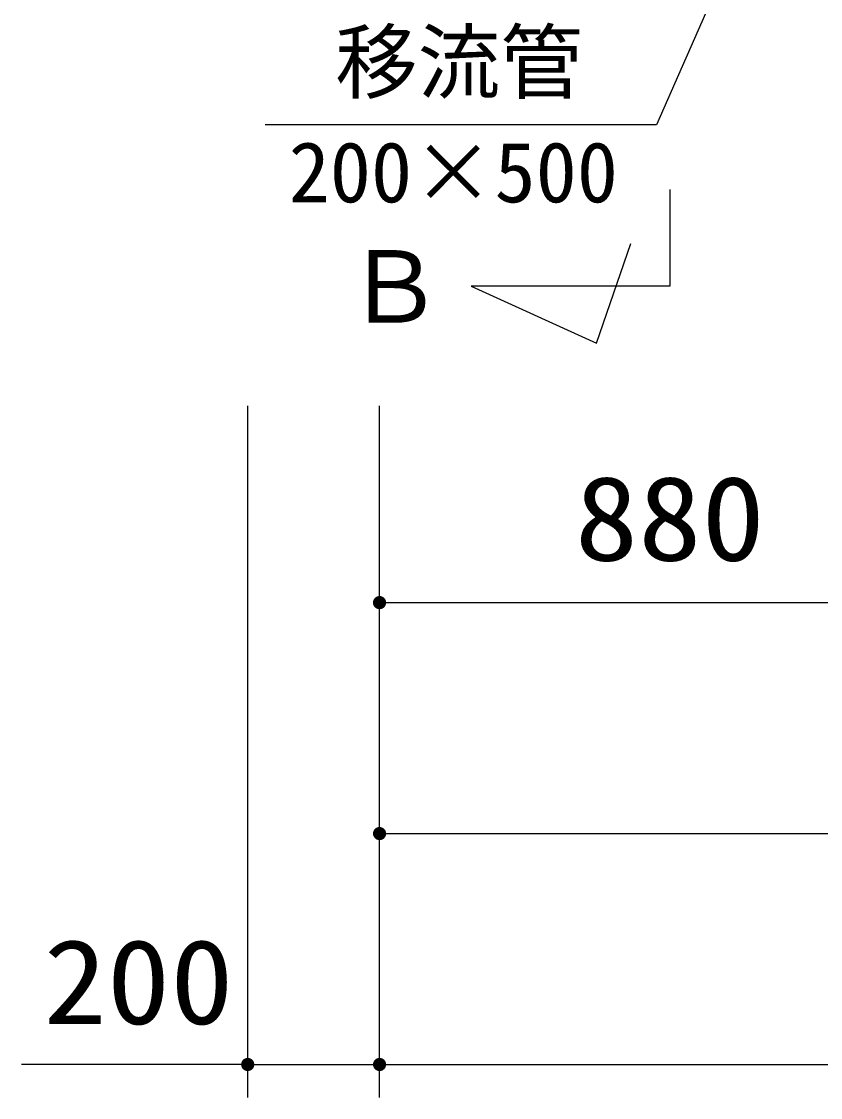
# Model space of a CAD drawing. Units: millimetres, scale not verified. Extents: x -14850 to 14850, y -10500 to 10500.
# Drawn here: x -10905 to -9693, y -1446 to 184 of the extents above; entities that cross this region are included whole.
import ezdxf
from ezdxf.enums import TextEntityAlignment as Align

# ---------------------------------------------------------------- set-up
doc = ezdxf.new("R2010")
doc.units = ezdxf.units.MM
doc.header["$LTSCALE"] = 50
for name, color, linetype, lineweight in [('0-0_機器', 3, 'Continuous', 25), ('0-1_空気管', 3, 'Continuous', 25), ('0-5_製作', 5, 'Continuous', 25)]:
    doc.layers.add(name, color=color, linetype=linetype, lineweight=lineweight)
doc.styles.add('ＭＳ ゴシック', font='')
doc.styles.get('ＭＳ ゴシック').set_extended_font_data('MS Gothic')

msp = doc.modelspace()

# ---------------------------------------------------------------- linework, layer by layer
at = {"layer": '0-0_機器'}
for p, q in [((-9921.44, -70.39), (-9921.44, -216.76)), ((-9921.44, -216.76), (-10222.93, -216.76))]:
    msp.add_line(p, q, dxfattribs=at)
msp.add_lwpolyline([(-10222.93, -216.76), (-10032.61, -303.27), (-9980.7, -151.87)], dxfattribs=at)
at = {"layer": '0-1_空気管'}
msp.add_lwpolyline([(-9560.9, 892.49), (-9941.84, 27.66), (-10535.36, 27.66)], dxfattribs=at)
at = {"layer": '0-5_製作', "color": 2}
for p, q in [((-10561.73, -1446.42), (-10561.73, -397.99)), ((-10361.73, -1096.42), (-10361.73, -397.99)), ((-10361.73, -696.42), (-9481.73, -696.42)), ((-10361.73, -1046.42), (-7761.73, -1046.42)), ((-10361.73, -1446.42), (-10361.73, -1046.42)), ((-10561.73, -1396.42), (-10904.84, -1396.42)), ((-10561.73, -1396.42), (-10361.73, -1396.42)), ((-10361.73, -1396.42), (-7111.73, -1396.42))]:
    msp.add_line(p, q, dxfattribs=at)
at = {"layer": '0-5_製作'}
for points in [[(-10371.71, -695.79), (-10361.73, -696.42), (-10371.73, -696.42)], [(-10371.73, -696.42), (-10371.42, -698.91), (-10371.65, -697.68)], [(-10361.73, -696.42), (-10371.42, -698.91), (-10371.73, -696.42)], [(-10371.55, -694.55), (-10361.73, -696.42), (-10371.71, -695.79)], [(-10371.24, -693.33), (-10361.73, -696.42), (-10371.55, -694.55)], [(-10361.73, -696.42), (-10371.03, -700.1), (-10371.42, -698.91)], [(-10370.78, -692.16), (-10361.73, -696.42), (-10371.24, -693.33)], [(-10361.73, -696.42), (-10370.49, -701.24), (-10371.03, -700.1)], [(-10370.17, -691.06), (-10361.73, -696.42), (-10370.78, -692.16)], [(-10361.73, -696.42), (-10369.82, -702.3), (-10370.49, -701.24)], [(-10369.43, -690.05), (-10361.73, -696.42), (-10370.17, -691.06)], [(-10361.73, -696.42), (-10369.02, -703.27), (-10369.82, -702.3)], [(-10368.58, -689.13), (-10361.73, -696.42), (-10369.43, -690.05)], [(-10361.73, -696.42), (-10368.1, -704.13), (-10369.02, -703.27)], [(-10367.61, -688.33), (-10361.73, -696.42), (-10368.58, -689.13)], [(-10361.73, -696.42), (-10367.09, -704.87), (-10368.1, -704.13)], [(-10366.55, -687.66), (-10361.73, -696.42), (-10367.61, -688.33)], [(-10361.73, -696.42), (-10365.99, -705.47), (-10367.09, -704.87)], [(-10365.41, -687.12), (-10361.73, -696.42), (-10366.55, -687.66)], [(-10361.73, -696.42), (-10364.82, -705.93), (-10365.99, -705.47)], [(-10364.22, -686.74), (-10361.73, -696.42), (-10365.41, -687.12)], [(-10361.73, -696.42), (-10363.6, -706.24), (-10364.82, -705.93)], [(-10362.98, -686.5), (-10361.73, -696.42), (-10364.22, -686.74)], [(-10361.73, -696.42), (-10362.36, -706.4), (-10363.6, -706.24)], [(-10361.73, -686.42), (-10361.73, -696.42), (-10362.98, -686.5)], [(-10361.73, -696.42), (-10361.73, -706.42), (-10362.36, -706.4)], [(-10361.73, -686.42), (-10351.73, -696.42), (-10361.73, -696.42)], [(-10361.1, -686.44), (-10351.73, -696.42), (-10361.73, -686.42)], [(-10361.73, -696.42), (-10360.48, -706.34), (-10361.73, -706.42)], [(-10351.73, -696.42), (-10360.48, -706.34), (-10361.73, -696.42)], [(-10359.86, -686.6), (-10351.73, -696.42), (-10361.1, -686.44)], [(-10351.73, -696.42), (-10359.24, -706.11), (-10360.48, -706.34)], [(-10358.64, -686.91), (-10351.73, -696.42), (-10359.86, -686.6)], [(-10351.73, -696.42), (-10358.05, -705.72), (-10359.24, -706.11)], [(-10357.47, -687.37), (-10351.73, -696.42), (-10358.64, -686.91)], [(-10351.73, -696.42), (-10356.91, -705.19), (-10358.05, -705.72)], [(-10356.37, -687.98), (-10351.73, -696.42), (-10357.47, -687.37)], [(-10351.73, -696.42), (-10355.85, -704.51), (-10356.91, -705.19)], [(-10355.36, -688.72), (-10351.73, -696.42), (-10356.37, -687.98)], [(-10351.73, -696.42), (-10354.88, -703.71), (-10355.85, -704.51)], [(-10354.44, -689.58), (-10351.73, -696.42), (-10355.36, -688.72)], [(-10351.73, -696.42), (-10354.02, -702.8), (-10354.88, -703.71)], [(-10353.64, -690.54), (-10351.73, -696.42), (-10354.44, -689.58)], [(-10351.73, -696.42), (-10353.29, -701.78), (-10354.02, -702.8)], [(-10352.97, -691.6), (-10351.73, -696.42), (-10353.64, -690.54)], [(-10351.73, -696.42), (-10352.68, -700.68), (-10353.29, -701.78)], [(-10352.43, -692.74), (-10351.73, -696.42), (-10352.97, -691.6)], [(-10351.73, -696.42), (-10352.22, -699.51), (-10352.68, -700.68)], [(-10352.04, -693.94), (-10351.73, -696.42), (-10352.43, -692.74)], [(-10351.73, -696.42), (-10351.91, -698.3), (-10352.22, -699.51)], [(-10351.81, -695.17), (-10351.73, -696.42), (-10352.04, -693.94)], [(-10351.73, -696.42), (-10351.75, -697.05), (-10351.91, -698.3)], [(-10371.24, -1043.33), (-10361.73, -1046.42), (-10371.55, -1044.55)], [(-10370.78, -1042.16), (-10361.73, -1046.42), (-10371.24, -1043.33)], [(-10370.17, -1041.06), (-10361.73, -1046.42), (-10370.78, -1042.16)], [(-10369.43, -1040.05), (-10361.73, -1046.42), (-10370.17, -1041.06)], [(-10368.58, -1039.13), (-10361.73, -1046.42), (-10369.43, -1040.05)], [(-10367.61, -1038.33), (-10361.73, -1046.42), (-10368.58, -1039.13)], [(-10366.55, -1037.66), (-10361.73, -1046.42), (-10367.61, -1038.33)], [(-10365.41, -1037.12), (-10361.73, -1046.42), (-10366.55, -1037.66)], [(-10364.22, -1036.74), (-10361.73, -1046.42), (-10365.41, -1037.12)], [(-10362.98, -1036.5), (-10361.73, -1046.42), (-10364.22, -1036.74)], [(-10361.73, -1036.42), (-10361.73, -1046.42), (-10362.98, -1036.5)], [(-10361.73, -1036.42), (-10351.73, -1046.42), (-10361.73, -1046.42)], [(-10361.1, -1036.44), (-10351.73, -1046.42), (-10361.73, -1036.42)], [(-10359.86, -1036.6), (-10351.73, -1046.42), (-10361.1, -1036.44)], [(-10358.64, -1036.91), (-10351.73, -1046.42), (-10359.86, -1036.6)], [(-10357.47, -1037.37), (-10351.73, -1046.42), (-10358.64, -1036.91)], [(-10356.37, -1037.98), (-10351.73, -1046.42), (-10357.47, -1037.37)], [(-10355.36, -1038.72), (-10351.73, -1046.42), (-10356.37, -1037.98)], [(-10354.44, -1039.58), (-10351.73, -1046.42), (-10355.36, -1038.72)], [(-10353.64, -1040.54), (-10351.73, -1046.42), (-10354.44, -1039.58)], [(-10352.97, -1041.6), (-10351.73, -1046.42), (-10353.64, -1040.54)], [(-10352.43, -1042.74), (-10351.73, -1046.42), (-10352.97, -1041.6)], [(-10352.04, -1043.94), (-10351.73, -1046.42), (-10352.43, -1042.74)], [(-10371.71, -1045.79), (-10361.73, -1046.42), (-10371.73, -1046.42)], [(-10371.73, -1046.42), (-10371.42, -1048.91), (-10371.65, -1047.68)], [(-10361.73, -1046.42), (-10371.42, -1048.91), (-10371.73, -1046.42)], [(-10371.55, -1044.55), (-10361.73, -1046.42), (-10371.71, -1045.79)], [(-10361.73, -1046.42), (-10371.03, -1050.1), (-10371.42, -1048.91)], [(-10361.73, -1046.42), (-10370.49, -1051.24), (-10371.03, -1050.1)], [(-10361.73, -1046.42), (-10369.82, -1052.3), (-10370.49, -1051.24)], [(-10361.73, -1046.42), (-10369.02, -1053.27), (-10369.82, -1052.3)], [(-10361.73, -1046.42), (-10368.1, -1054.13), (-10369.02, -1053.27)], [(-10361.73, -1046.42), (-10367.09, -1054.87), (-10368.1, -1054.13)], [(-10361.73, -1046.42), (-10365.99, -1055.47), (-10367.09, -1054.87)], [(-10361.73, -1046.42), (-10364.82, -1055.93), (-10365.99, -1055.47)], [(-10361.73, -1046.42), (-10363.6, -1056.24), (-10364.82, -1055.93)], [(-10361.73, -1046.42), (-10362.36, -1056.4), (-10363.6, -1056.24)], [(-10361.73, -1046.42), (-10361.73, -1056.42), (-10362.36, -1056.4)], [(-10361.73, -1046.42), (-10360.48, -1056.34), (-10361.73, -1056.42)], [(-10351.73, -1046.42), (-10360.48, -1056.34), (-10361.73, -1046.42)], [(-10351.73, -1046.42), (-10359.24, -1056.11), (-10360.48, -1056.34)], [(-10351.73, -1046.42), (-10358.05, -1055.72), (-10359.24, -1056.11)], [(-10351.73, -1046.42), (-10356.91, -1055.19), (-10358.05, -1055.72)], [(-10351.73, -1046.42), (-10355.85, -1054.51), (-10356.91, -1055.19)], [(-10351.73, -1046.42), (-10354.88, -1053.71), (-10355.85, -1054.51)], [(-10351.73, -1046.42), (-10354.02, -1052.8), (-10354.88, -1053.71)], [(-10351.73, -1046.42), (-10353.29, -1051.78), (-10354.02, -1052.8)], [(-10351.73, -1046.42), (-10352.68, -1050.68), (-10353.29, -1051.78)], [(-10351.73, -1046.42), (-10352.22, -1049.51), (-10352.68, -1050.68)], [(-10351.73, -1046.42), (-10351.91, -1048.3), (-10352.22, -1049.51)], [(-10351.81, -1045.17), (-10351.73, -1046.42), (-10352.04, -1043.94)], [(-10351.73, -1046.42), (-10351.75, -1047.05), (-10351.91, -1048.3)], [(-10571.71, -1395.79), (-10561.73, -1396.42), (-10571.73, -1396.42)], [(-10571.73, -1396.42), (-10571.42, -1398.91), (-10571.65, -1397.68)], [(-10571.73, -1396.42), (-10571.03, -1400.1), (-10571.42, -1398.91)], [(-10561.73, -1396.42), (-10571.03, -1400.1), (-10571.73, -1396.42)], [(-10571.55, -1394.55), (-10561.73, -1396.42), (-10571.71, -1395.79)], [(-10571.24, -1393.33), (-10561.73, -1396.42), (-10571.55, -1394.55)], [(-10570.78, -1392.16), (-10561.73, -1396.42), (-10571.24, -1393.33)], [(-10561.73, -1396.42), (-10570.49, -1401.24), (-10571.03, -1400.1)], [(-10570.17, -1391.06), (-10561.73, -1396.42), (-10570.78, -1392.16)], [(-10561.73, -1396.42), (-10569.82, -1402.3), (-10570.49, -1401.24)], [(-10569.43, -1390.05), (-10561.73, -1396.42), (-10570.17, -1391.06)], [(-10561.73, -1396.42), (-10569.02, -1403.27), (-10569.82, -1402.3)], [(-10568.58, -1389.13), (-10561.73, -1396.42), (-10569.43, -1390.05)], [(-10561.73, -1396.42), (-10568.1, -1404.13), (-10569.02, -1403.27)], [(-10567.61, -1388.33), (-10561.73, -1396.42), (-10568.58, -1389.13)], [(-10561.73, -1396.42), (-10567.09, -1404.87), (-10568.1, -1404.13)], [(-10566.55, -1387.66), (-10561.73, -1396.42), (-10567.61, -1388.33)], [(-10561.73, -1396.42), (-10565.99, -1405.47), (-10567.09, -1404.87)], [(-10565.41, -1387.12), (-10561.73, -1396.42), (-10566.55, -1387.66)], [(-10561.73, -1396.42), (-10564.82, -1405.93), (-10565.99, -1405.47)], [(-10564.22, -1386.74), (-10561.73, -1396.42), (-10565.41, -1387.12)], [(-10561.73, -1396.42), (-10563.6, -1406.24), (-10564.82, -1405.93)], [(-10562.98, -1386.5), (-10561.73, -1396.42), (-10564.22, -1386.74)], [(-10561.73, -1396.42), (-10562.36, -1406.4), (-10563.6, -1406.24)], [(-10562.98, -1386.5), (-10561.73, -1386.42), (-10561.73, -1396.42)], [(-10561.73, -1396.42), (-10561.73, -1406.42), (-10562.36, -1406.4)], [(-10561.73, -1386.42), (-10551.73, -1396.42), (-10561.73, -1396.42)], [(-10561.1, -1386.44), (-10551.73, -1396.42), (-10561.73, -1386.42)], [(-10561.73, -1396.42), (-10560.48, -1406.34), (-10561.73, -1406.42)], [(-10561.73, -1396.42), (-10559.24, -1406.11), (-10560.48, -1406.34)], [(-10551.73, -1396.42), (-10559.24, -1406.11), (-10561.73, -1396.42)], [(-10559.86, -1386.6), (-10551.73, -1396.42), (-10561.1, -1386.44)], [(-10558.64, -1386.91), (-10551.73, -1396.42), (-10559.86, -1386.6)], [(-10551.73, -1396.42), (-10558.05, -1405.72), (-10559.24, -1406.11)], [(-10557.47, -1387.37), (-10551.73, -1396.42), (-10558.64, -1386.91)], [(-10551.73, -1396.42), (-10556.91, -1405.19), (-10558.05, -1405.72)], [(-10556.37, -1387.98), (-10551.73, -1396.42), (-10557.47, -1387.37)], [(-10551.73, -1396.42), (-10555.85, -1404.51), (-10556.91, -1405.19)], [(-10555.36, -1388.72), (-10551.73, -1396.42), (-10556.37, -1387.98)], [(-10551.73, -1396.42), (-10554.88, -1403.71), (-10555.85, -1404.51)], [(-10554.44, -1389.58), (-10551.73, -1396.42), (-10555.36, -1388.72)], [(-10551.73, -1396.42), (-10554.02, -1402.8), (-10554.88, -1403.71)], [(-10553.64, -1390.54), (-10551.73, -1396.42), (-10554.44, -1389.58)], [(-10551.73, -1396.42), (-10553.29, -1401.78), (-10554.02, -1402.8)], [(-10552.97, -1391.6), (-10551.73, -1396.42), (-10553.64, -1390.54)], [(-10551.73, -1396.42), (-10552.68, -1400.68), (-10553.29, -1401.78)], [(-10552.43, -1392.74), (-10551.73, -1396.42), (-10552.97, -1391.6)], [(-10551.73, -1396.42), (-10552.22, -1399.51), (-10552.68, -1400.68)], [(-10552.04, -1393.94), (-10551.73, -1396.42), (-10552.43, -1392.74)], [(-10551.73, -1396.42), (-10551.91, -1398.3), (-10552.22, -1399.51)], [(-10552.04, -1393.94), (-10551.81, -1395.17), (-10551.73, -1396.42)], [(-10551.73, -1396.42), (-10551.75, -1397.05), (-10551.91, -1398.3)], [(-10371.71, -1395.79), (-10361.73, -1396.42), (-10371.73, -1396.42)], [(-10371.73, -1396.42), (-10371.42, -1398.91), (-10371.65, -1397.68)], [(-10371.73, -1396.42), (-10371.03, -1400.1), (-10371.42, -1398.91)], [(-10361.73, -1396.42), (-10371.03, -1400.1), (-10371.73, -1396.42)], [(-10371.55, -1394.55), (-10361.73, -1396.42), (-10371.71, -1395.79)], [(-10371.24, -1393.33), (-10361.73, -1396.42), (-10371.55, -1394.55)], [(-10370.78, -1392.16), (-10361.73, -1396.42), (-10371.24, -1393.33)], [(-10361.73, -1396.42), (-10370.49, -1401.24), (-10371.03, -1400.1)], [(-10370.17, -1391.06), (-10361.73, -1396.42), (-10370.78, -1392.16)], [(-10361.73, -1396.42), (-10369.82, -1402.3), (-10370.49, -1401.24)], [(-10369.43, -1390.05), (-10361.73, -1396.42), (-10370.17, -1391.06)], [(-10361.73, -1396.42), (-10369.02, -1403.27), (-10369.82, -1402.3)], [(-10368.58, -1389.13), (-10361.73, -1396.42), (-10369.43, -1390.05)], [(-10361.73, -1396.42), (-10368.1, -1404.13), (-10369.02, -1403.27)], [(-10367.61, -1388.33), (-10361.73, -1396.42), (-10368.58, -1389.13)], [(-10361.73, -1396.42), (-10367.09, -1404.87), (-10368.1, -1404.13)], [(-10366.55, -1387.66), (-10361.73, -1396.42), (-10367.61, -1388.33)], [(-10361.73, -1396.42), (-10365.99, -1405.47), (-10367.09, -1404.87)], [(-10365.41, -1387.12), (-10361.73, -1396.42), (-10366.55, -1387.66)], [(-10361.73, -1396.42), (-10364.82, -1405.93), (-10365.99, -1405.47)], [(-10364.22, -1386.74), (-10361.73, -1396.42), (-10365.41, -1387.12)], [(-10361.73, -1396.42), (-10363.6, -1406.24), (-10364.82, -1405.93)], [(-10362.98, -1386.5), (-10361.73, -1396.42), (-10364.22, -1386.74)], [(-10361.73, -1396.42), (-10362.36, -1406.4), (-10363.6, -1406.24)], [(-10362.98, -1386.5), (-10361.73, -1386.42), (-10361.73, -1396.42)], [(-10361.73, -1396.42), (-10361.73, -1406.42), (-10362.36, -1406.4)], [(-10361.73, -1386.42), (-10351.73, -1396.42), (-10361.73, -1396.42)], [(-10361.1, -1386.44), (-10351.73, -1396.42), (-10361.73, -1386.42)], [(-10361.73, -1396.42), (-10360.48, -1406.34), (-10361.73, -1406.42)], [(-10361.73, -1396.42), (-10359.24, -1406.11), (-10360.48, -1406.34)], [(-10351.73, -1396.42), (-10359.24, -1406.11), (-10361.73, -1396.42)], [(-10359.86, -1386.6), (-10351.73, -1396.42), (-10361.1, -1386.44)], [(-10358.64, -1386.91), (-10351.73, -1396.42), (-10359.86, -1386.6)], [(-10351.73, -1396.42), (-10358.05, -1405.72), (-10359.24, -1406.11)], [(-10357.47, -1387.37), (-10351.73, -1396.42), (-10358.64, -1386.91)], [(-10351.73, -1396.42), (-10356.91, -1405.19), (-10358.05, -1405.72)], [(-10356.37, -1387.98), (-10351.73, -1396.42), (-10357.47, -1387.37)], [(-10351.73, -1396.42), (-10355.85, -1404.51), (-10356.91, -1405.19)], [(-10355.36, -1388.72), (-10351.73, -1396.42), (-10356.37, -1387.98)], [(-10351.73, -1396.42), (-10354.88, -1403.71), (-10355.85, -1404.51)], [(-10354.44, -1389.58), (-10351.73, -1396.42), (-10355.36, -1388.72)], [(-10351.73, -1396.42), (-10354.02, -1402.8), (-10354.88, -1403.71)], [(-10353.64, -1390.54), (-10351.73, -1396.42), (-10354.44, -1389.58)], [(-10351.73, -1396.42), (-10353.29, -1401.78), (-10354.02, -1402.8)], [(-10352.97, -1391.6), (-10351.73, -1396.42), (-10353.64, -1390.54)], [(-10351.73, -1396.42), (-10352.68, -1400.68), (-10353.29, -1401.78)], [(-10352.43, -1392.74), (-10351.73, -1396.42), (-10352.97, -1391.6)], [(-10351.73, -1396.42), (-10352.22, -1399.51), (-10352.68, -1400.68)], [(-10352.04, -1393.94), (-10351.73, -1396.42), (-10352.43, -1392.74)], [(-10351.73, -1396.42), (-10351.91, -1398.3), (-10352.22, -1399.51)], [(-10352.04, -1393.94), (-10351.81, -1395.17), (-10351.73, -1396.42)], [(-10351.73, -1396.42), (-10351.75, -1397.05), (-10351.91, -1398.3)]]:
    msp.add_solid(points, dxfattribs=at)

# ---------------------------------------------------------------- texts
at = {"layer": '0-0_機器', "color": 4, "style": 'ＭＳ ゴシック'}
msp.add_text('Ｂ', height=110, dxfattribs=at).set_placement((-10414.46, -305.3), align=Align.BOTTOM_LEFT)
at = {"layer": '0-1_空気管', "color": 4, "style": 'ＭＳ ゴシック'}
for s, p in [('移流管', (-10429.06, 49.5)), ('200×500', (-10499.62, -117.27))]:
    msp.add_text(s, height=91.79, dxfattribs=at).set_placement(p, align=Align.BOTTOM_LEFT)
at = {"layer": '0-5_製作', "color": 4, "style": 'ＭＳ ゴシック', "width": 1.1}
for s, p in [('880', (-10065.48, -671.42)), ('200', (-10871.41, -1373.68))]:
    msp.add_text(s, height=128.4, dxfattribs=at).set_placement(p, align=Align.BOTTOM_LEFT)

doc.saveas('drawing.dxf')
